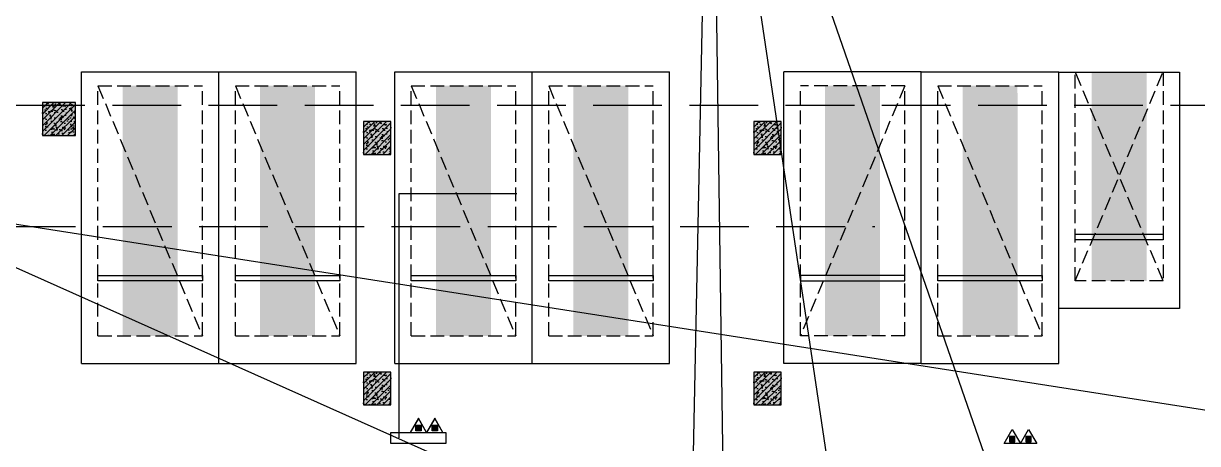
# Model space of a CAD drawing. Extents: x -1338203 to 1886333, y -783476 to 1038610.
# Drawn here: x 646772 to 668132, y 94996 to 102635 of the extents above; entities that cross this region are included whole.
import ezdxf

# ---------------------------------------------------------------- set-up
doc = ezdxf.new("R2010")
doc.units = 0
doc.header["$LTSCALE"] = 1000
doc.header["$MEASUREMENT"] = 0
for name, pattern in [('$2$DASH', [0.35, 0.25, -0.1]), ('A-001-平面B2$0$__DASH', [0.35, 0.25, -0.1]), ('DASH', [0.35, 0.25, -0.1])]:
    doc.linetypes.add(name, pattern=pattern)
for name, color, linetype in [('$0$DIM_SYMB', 3, 'Continuous'), ('A-001-车位参照B1$0$A-001-车位参照B1$0$0A-P-PKNG-CAR(A)', 43, 'Continuous'), ('A-001-车位参照B1$0$A-001-车位参照B1$0$0A-P-PKNG-CAR(B)', 21, 'Continuous'), ('p-a-mini', 150, 'Continuous'), ('p-a-regular', 5, 'Continuous'), ('S001地下一墙柱$0$S001地下一墙柱$0$0S-CC-LINE', 52, 'Continuous'), ('S001地下一墙柱$0$S001地下一墙柱$0$0S-CW-HATCH', 251, 'Continuous'), ('S001地下一墙柱$0$S001地下一墙柱$0$0S-CW-HATCH-UP', 251, 'Continuous'), ('负一层消火栓$0$0P-ACC-FH', 7, 'Continuous'), ('负一层消火栓$0$0P-DIM-FH', 3, 'Continuous'), ('负一层消火栓$0$0P-EQUIP-FH', 7, 'Continuous')]:
    doc.layers.add(name, color=color, linetype=linetype)
for name, color, linetype, plot in [('A-14-平面B1$0$AAD-A-MODIFY_20230109', 201, 'Continuous', False), ('A-14-平面B1$0$AAD-A-MODIFY_20230111', 201, 'Continuous', False), ('AAD-A-PROOF', 30, 'Continuous', False)]:
    doc.layers.add(name, color=color, linetype=linetype, plot=plot)

# ---------------------------------------------------------------- blocks, each defined once
blk = doc.blocks.new('S001地下一墙柱')
at = {"layer": 'S001地下一墙柱$0$S001地下一墙柱$0$0S-CW-HATCH'}
h = blk.add_hatch(color=256, dxfattribs=at)
h.dxf.hatch_style = 1
h.paths.add_polyline_path([(-118649, -205693), (-119249, -205693), (-119249, -206293), (-118649, -206293)])
h = blk.add_hatch(color=256, dxfattribs=at)
h.dxf.hatch_style = 1
h.paths.add_polyline_path([(-112909, -206036), (-113409, -206036), (-113409, -206636), (-112909, -206636)])
h = blk.add_hatch(color=256, dxfattribs=at)
h.dxf.hatch_style = 1
h.paths.add_polyline_path([(-105809, -206036), (-106309, -206036), (-106309, -206636), (-105809, -206636)])
h = blk.add_hatch(color=256, dxfattribs=at)
h.dxf.hatch_style = 1
h.paths.add_polyline_path([(-112909, -210593), (-113409, -210593), (-113409, -211193), (-112909, -211193)])
h = blk.add_hatch(color=256, dxfattribs=at)
h.dxf.hatch_style = 1
h.paths.add_polyline_path([(-105809, -210593), (-106309, -210593), (-106309, -211193), (-105809, -211193)])
at = {"layer": 'S001地下一墙柱$0$S001地下一墙柱$0$0S-CW-HATCH-UP'}
h = blk.add_hatch(dxfattribs=at)
h.set_pattern_fill('钢筋混凝土', color=256, scale=30)
h.set_pattern_definition([(45, (-86438.034, -196741.76), (-53.03301, 53.03301), []), (50, (-86438.03, -196741.76), (215.1781, -18.8256), [22.5, -247.5]), (355, (-86438.03, -196741.76), (-41.6254, 225.6576), [18, -198]), (100.4514, (-86420.1, -196743.33), (173.5528, 206.8319), [19.122, -210.3426]), (46.1842, (-86438.03, -196681.76), (320.1723, -49.6557), [33.75, -371.25]), (96.6356, (-86411.35, -196685.9), (280.3988, 292.2354), [28.683, -315.514]), (351.1842, (-86438.03, -196681.76), (280.3986, 292.2356), [27, -297]), (21, (-86408.03, -196696.76), (179.0721, -120.7857), [22.5, -247.5]), (326, (-86408.03, -196696.76), (72.9946, 217.545), [18, -198]), (71.4514, (-86393.11, -196706.83), (252.0668, 96.7591), [19.122, -210.3426]), (37.5, (-86438.034, -196741.76), (3.64796, 99.86816), [0, -195.6, 0, -201, 0, -198.75]), (7.5, (-86438.03, -196741.76), (78.92086, 118.3235), [0, -114.6, 0, -191.1, 0, -75.75]), (327.5, (-86504.93, -196741.76), (160.14673, -6.76646), [0, -75, 0, -234, 0, -310.5]), (317.5, (-86534.93, -196741.76), (174.95585, 30.0315), [0, -97.5, 0, -155.4, 0, -220.5])])
h.paths.add_polyline_path([(-118649, -205693), (-119249, -205693), (-119249, -206293), (-118649, -206293)])
h = blk.add_hatch(dxfattribs=at)
h.set_pattern_fill('钢筋混凝土', color=256, scale=30)
h.set_pattern_definition([(45, (-80598.03, -197084.16), (-53.03301, 53.03301), []), (50, (-80598.03, -197084.16), (215.1781, -18.8256), [22.5, -247.5]), (355, (-80598.03, -197084.16), (-41.6254, 225.6576), [18, -198]), (100.4514, (-80580.1, -197085.73), (173.5528, 206.8319), [19.122, -210.3426]), (46.1842, (-80598.03, -197024.16), (320.1723, -49.6557), [33.75, -371.25]), (96.6356, (-80571.35, -197028.3), (280.3988, 292.2354), [28.683, -315.514]), (351.1842, (-80598.03, -197024.16), (280.3986, 292.2356), [27, -297]), (21, (-80568.03, -197039.16), (179.0721, -120.7857), [22.5, -247.5]), (326, (-80568.03, -197039.16), (72.9946, 217.545), [18, -198]), (71.4514, (-80553.1, -197049.23), (252.0668, 96.7591), [19.122, -210.3426]), (37.5, (-80598.03, -197084.16), (3.64796, 99.86816), [0, -195.6, 0, -201, 0, -198.75]), (7.5, (-80598.03, -197084.16), (78.92086, 118.3235), [0, -114.6, 0, -191.1, 0, -75.75]), (327.5, (-80664.93, -197084.16), (160.14673, -6.76646), [0, -75, 0, -234, 0, -310.5]), (317.5, (-80694.93, -197084.16), (174.95585, 30.0315), [0, -97.5, 0, -155.4, 0, -220.5])])
h.paths.add_polyline_path([(-112909, -206036), (-113409, -206036), (-113409, -206636), (-112909, -206636)])
h = blk.add_hatch(dxfattribs=at)
h.set_pattern_fill('钢筋混凝土', color=256, scale=30)
h.set_pattern_definition([(45, (-73498.03, -197084.16), (-53.03301, 53.03301), []), (50, (-73498.03, -197084.16), (215.1781, -18.8256), [22.5, -247.5]), (355, (-73498.03, -197084.16), (-41.6254, 225.6576), [18, -198]), (100.4514, (-73480.1, -197085.73), (173.5528, 206.8319), [19.122, -210.3426]), (46.1842, (-73498.03, -197024.16), (320.1723, -49.6557), [33.75, -371.25]), (96.6356, (-73471.35, -197028.3), (280.3988, 292.2354), [28.683, -315.514]), (351.1842, (-73498.03, -197024.16), (280.3986, 292.2356), [27, -297]), (21, (-73468.03, -197039.16), (179.0721, -120.7857), [22.5, -247.5]), (326, (-73468.03, -197039.16), (72.9946, 217.545), [18, -198]), (71.4514, (-73453.1, -197049.23), (252.0668, 96.7591), [19.122, -210.3426]), (37.5, (-73498.03, -197084.16), (3.64796, 99.86816), [0, -195.6, 0, -201, 0, -198.75]), (7.5, (-73498.03, -197084.16), (78.92086, 118.3235), [0, -114.6, 0, -191.1, 0, -75.75]), (327.5, (-73564.93, -197084.16), (160.14673, -6.76646), [0, -75, 0, -234, 0, -310.5]), (317.5, (-73594.93, -197084.16), (174.95585, 30.0315), [0, -97.5, 0, -155.4, 0, -220.5])])
h.paths.add_polyline_path([(-105809, -206036), (-106309, -206036), (-106309, -206636), (-105809, -206636)])
h = blk.add_hatch(dxfattribs=at)
h.set_pattern_fill('钢筋混凝土', color=256, scale=30)
h.set_pattern_definition([(45, (-80598.03, -201641.76), (-53.03301, 53.03301), []), (50, (-80598.03, -201641.76), (215.1781, -18.8256), [22.5, -247.5]), (355, (-80598.03, -201641.76), (-41.6254, 225.6576), [18, -198]), (100.4514, (-80580.1, -201643.33), (173.5528, 206.8319), [19.122, -210.3426]), (46.1842, (-80598.03, -201581.76), (320.1723, -49.6557), [33.75, -371.25]), (96.6356, (-80571.35, -201585.9), (280.3988, 292.2354), [28.683, -315.514]), (351.1842, (-80598.03, -201581.76), (280.3986, 292.2356), [27, -297]), (21, (-80568.03, -201596.76), (179.0721, -120.7857), [22.5, -247.5]), (326, (-80568.03, -201596.76), (72.9946, 217.545), [18, -198]), (71.4514, (-80553.1, -201606.83), (252.0668, 96.7591), [19.122, -210.3426]), (37.5, (-80598.03, -201641.76), (3.64796, 99.86816), [0, -195.6, 0, -201, 0, -198.75]), (7.5, (-80598.03, -201641.76), (78.92086, 118.3235), [0, -114.6, 0, -191.1, 0, -75.75]), (327.5, (-80664.93, -201641.76), (160.14673, -6.76646), [0, -75, 0, -234, 0, -310.5]), (317.5, (-80694.93, -201641.76), (174.95585, 30.0315), [0, -97.5, 0, -155.4, 0, -220.5])])
h.paths.add_polyline_path([(-112909, -210593), (-113409, -210593), (-113409, -211193), (-112909, -211193)])
h = blk.add_hatch(dxfattribs=at)
h.set_pattern_fill('钢筋混凝土', color=256, scale=30)
h.set_pattern_definition([(45, (-73498.03, -201641.76), (-53.03301, 53.03301), []), (50, (-73498.03, -201641.76), (215.1781, -18.8256), [22.5, -247.5]), (355, (-73498.03, -201641.76), (-41.6254, 225.6576), [18, -198]), (100.4514, (-73480.1, -201643.33), (173.5528, 206.8319), [19.122, -210.3426]), (46.1842, (-73498.03, -201581.76), (320.1723, -49.6557), [33.75, -371.25]), (96.6356, (-73471.35, -201585.9), (280.3988, 292.2354), [28.683, -315.514]), (351.1842, (-73498.03, -201581.76), (280.3986, 292.2356), [27, -297]), (21, (-73468.03, -201596.76), (179.0721, -120.7857), [22.5, -247.5]), (326, (-73468.03, -201596.76), (72.9946, 217.545), [18, -198]), (71.4514, (-73453.1, -201606.83), (252.0668, 96.7591), [19.122, -210.3426]), (37.5, (-73498.03, -201641.76), (3.64796, 99.86816), [0, -195.6, 0, -201, 0, -198.75]), (7.5, (-73498.03, -201641.76), (78.92086, 118.3235), [0, -114.6, 0, -191.1, 0, -75.75]), (327.5, (-73564.93, -201641.76), (160.14673, -6.76646), [0, -75, 0, -234, 0, -310.5]), (317.5, (-73594.93, -201641.76), (174.95585, 30.0315), [0, -97.5, 0, -155.4, 0, -220.5])])
h.paths.add_polyline_path([(-105809, -210593), (-106309, -210593), (-106309, -211193), (-105809, -211193)])
at = {"layer": 'S001地下一墙柱$0$S001地下一墙柱$0$0S-CC-LINE'}
for points in [[(-118649, -205693), (-119249, -205693), (-119249, -206293), (-118649, -206293)], [(-112909, -206036), (-113409, -206036), (-113409, -206636), (-112909, -206636)], [(-105809, -206036), (-106309, -206036), (-106309, -206636), (-105809, -206636)], [(-112909, -210593), (-113409, -210593), (-113409, -211193), (-112909, -211193)], [(-105809, -210593), (-106309, -210593), (-106309, -211193), (-105809, -211193)]]:
    blk.add_lwpolyline(points, close=True, dxfattribs=at)
blk = doc.blocks.new('负一层消火栓$0$$TwtSys$00000546')
h = blk.add_hatch()
h.set_pattern_fill('ANSI31', color=256, scale=200, style=0)
h.set_pattern_definition([(45, (-38543.802, -6670.83), (-17.67767, 17.67767), [])])
h.paths.add_polyline_path([(-65, 174), (65, 174), (65, 44), (-65, 44)])
for points in [[(0, 344), (-198, 0), (198, 0)], [(-65, 174), (65, 174), (65, 44), (-65, 44)]]:
    blk.add_lwpolyline(points, close=True)
blk = doc.blocks.new('负一层消火栓')
at = {"layer": '负一层消火栓$0$0P-ACC-FH'}
blk.add_lwpolyline([(-111909, -211693), (-111909, -211893), (-112909, -211893), (-112909, -211693)], close=True, dxfattribs=at)
at = {"layer": '负一层消火栓$0$0P-DIM-FH'}
for p, q in [((-112759, -211793), (-112759, -207348)), ((-112759, -207348), (-110617, -207348))]:
    blk.add_line(p, q, dxfattribs=at)
at = {"layer": '负一层消火栓$0$0P-EQUIP-FH', "yscale": 0.75, "zscale": 0.75}
for p, xscale in [((-112408, -211693, 800), 0.75), ((-112408, -211694, 800), 0.75), ((-112110, -211693, 800), 0.75), ((-112110, -211694, 800), 0.75), ((-101605, -211894), -0.75), ((-101308, -211894), -0.75)]:
    blk.add_blockref('负一层消火栓$0$$TwtSys$00000546', p, dxfattribs=dict(at, xscale=xscale))
blk = doc.blocks.new('剖面位置')
at = {"layer": '$0$DIM_SYMB', "linetype": '$2$DASH', "ltscale": 5}
for points in [[(-151227, -205737), (127993, -205737)], [(-151227, -205737), (127993, -205737)], [(-126897, -207948), (-104105, -207948)], [(-126897, -207948), (-104105, -207948)]]:
    blk.add_lwpolyline(points, dxfattribs=at)
blk = doc.blocks.new('A-001-车位参照B1$0$A-001-车位参照B1$0$A-001-车位参照B1$0$ddd')
for p, q in [((0, 2500), (5300, 2500)), ((0, 2500), (0, 0)), ((5300, 2500), (5300, 0)), ((0, 0), (5300, 0))]:
    blk.add_line(p, q)
at = {"linetype": 'A-001-平面B2$0$__DASH'}
for p, q in [((500, 2200), (500, 300)), ((500, 2200), (5050, 2200)), ((5050, 2200), (5050, 300)), ((500, 300), (5050, 300))]:
    blk.add_line(p, q, dxfattribs=at)
blk.add_lwpolyline([(5050, 2200), (500, 300)], dxfattribs=at)
blk.add_lwpolyline([(1500, 300), (1500, 2200), (1600, 2200), (1600, 300)], close=True)
at = {"layer": 'p-a-regular', "ltscale": 0.002, "const_width": 1000}
blk.add_lwpolyline([(500, 1250), (5050, 1250)], dxfattribs=at)
blk = doc.blocks.new('A-001-车位参照B1$0$A-001-车位参照B1$0$A-001-车位参照B1$0$A$C43AE5A3B')
at = {"color": 241}
blk.add_lwpolyline([(2500, 0), (2500, 4300), (300, 4300), (300, 0)], close=True, dxfattribs=at)
at = {"color": 241, "linetype": 'DASH'}
for points in [[(2200, 0), (2200, 3800), (600, 3800), (600, 0), (2200, 0)], [(600, 3800), (2200, 0)], [(2200, 3800), (600, 0)]]:
    blk.add_lwpolyline(points, dxfattribs=at)
at = {"color": 241}
blk.add_lwpolyline([(2200, 3050), (600, 3050), (600, 2950), (2200, 2950), (2200, 3050)], dxfattribs=at)
at = {"layer": 'p-a-mini', "ltscale": 0.002, "const_width": 1000}
blk.add_lwpolyline([(1400, 0), (1400, 3800)], dxfattribs=at)
blk = doc.blocks.new('A-14-平面B1')
at = {"layer": 'A-14-平面B1$0$AAD-A-MODIFY_20230109', "color": 6}
for p, q in [((-5304, 761), (-4853, 22407)), ((1177, 4880), (-4903, 22371)), ((-2334, 5176), (-4899, 22408)), ((-4580, 4967), (-4823, 22262))]:
    blk.add_line(p, q, dxfattribs=at)
at = {"layer": 'A-14-平面B1$0$AAD-A-MODIFY_20230111', "color": 4}
for p, q in [((-1884, 4294), (-20218, 12477)), ((33827, 4030), (-19882, 12423))]:
    blk.add_line(p, q, dxfattribs=at)

msp = doc.modelspace()

# ---------------------------------------------------------------- block references
at = {"ltscale": 0.002}
for name, p in [('S001地下一墙柱', (766365.4, 306889.1)), ('负一层消火栓', (766365.4, 306889.1)), ('A-14-平面B1', (664116.6, 86935.6))]:
    msp.add_blockref(name, p, dxfattribs=at)
at = {"layer": 'A-001-车位参照B1$0$A-001-车位参照B1$0$0A-P-PKNG-CAR(A)', "linetype": 'Continuous', "rotation": 90.00272354060814}
for p in [(650326.5, 96453), (652826.5, 96453), (656027, 96453.2), (658527, 96453.3), (665606.7, 96453.2)]:
    msp.add_blockref('A-001-车位参照B1$0$A-001-车位参照B1$0$A-001-车位参照B1$0$ddd', p, dxfattribs=at)
at = {"layer": 'A-001-车位参照B1$0$A-001-车位参照B1$0$0A-P-PKNG-CAR(A)', "linetype": 'Continuous', "xscale": -1, "rotation": 269.9972764593919}
msp.add_blockref('A-001-车位参照B1$0$A-001-车位参照B1$0$A-001-车位参照B1$0$ddd', (660606.2, 96453.2), dxfattribs=at)
at = {"layer": 'A-001-车位参照B1$0$A-001-车位参照B1$0$0A-P-PKNG-CAR(B)', "xscale": -1, "rotation": 180}
msp.add_blockref('A-001-车位参照B1$0$A-001-车位参照B1$0$A-001-车位参照B1$0$A$C43AE5A3B', (665306.2, 101752.6), dxfattribs=at)
at = {"layer": 'AAD-A-PROOF'}
msp.add_blockref('剖面位置', (766365.4, 306889.1), dxfattribs=at)

doc.saveas('drawing.dxf')
